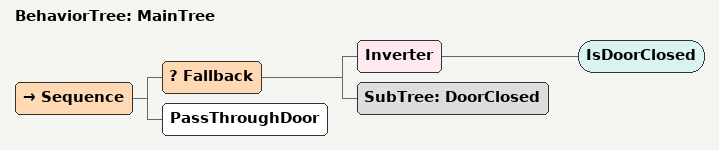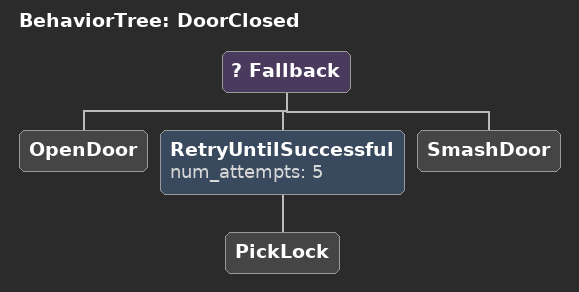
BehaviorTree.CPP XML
<!-- Pass through a door https://www.behaviortree.dev/docs/tutorial-basics/tutorial_05_subtrees -->
<root BTCPP_format="4">
    <BehaviorTree ID="MainTree">
        <Sequence>
            <Fallback>
                <Inverter>
                    <IsDoorClosed />
                </Inverter>
                <SubTree ID="DoorClosed" />
            </Fallback>
            <PassThroughDoor />
        </Sequence>
    </BehaviorTree>

    <BehaviorTree ID="DoorClosed">
        <Fallback>
            <OpenDoor />
            <RetryUntilSuccessful num_attempts="5">
                <PickLock />
            </RetryUntilSuccessful>
            <SmashDoor />
        </Fallback>
    </BehaviorTree>
</root>
